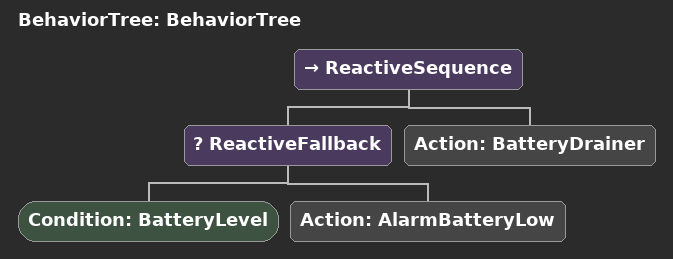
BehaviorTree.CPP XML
<?xml version="1.0"?>
<root main_tree_to_execute="BehaviorTree">
    <BehaviorTree ID="BehaviorTree">
        <ReactiveSequence>
            <ReactiveFallback>
                <Condition ID="BatteryLevel" />
                <Action ID="AlarmBatteryLow" />
            </ReactiveFallback>
            <Action ID="BatteryDrainer" />
        </ReactiveSequence>
    </BehaviorTree>
</root>
